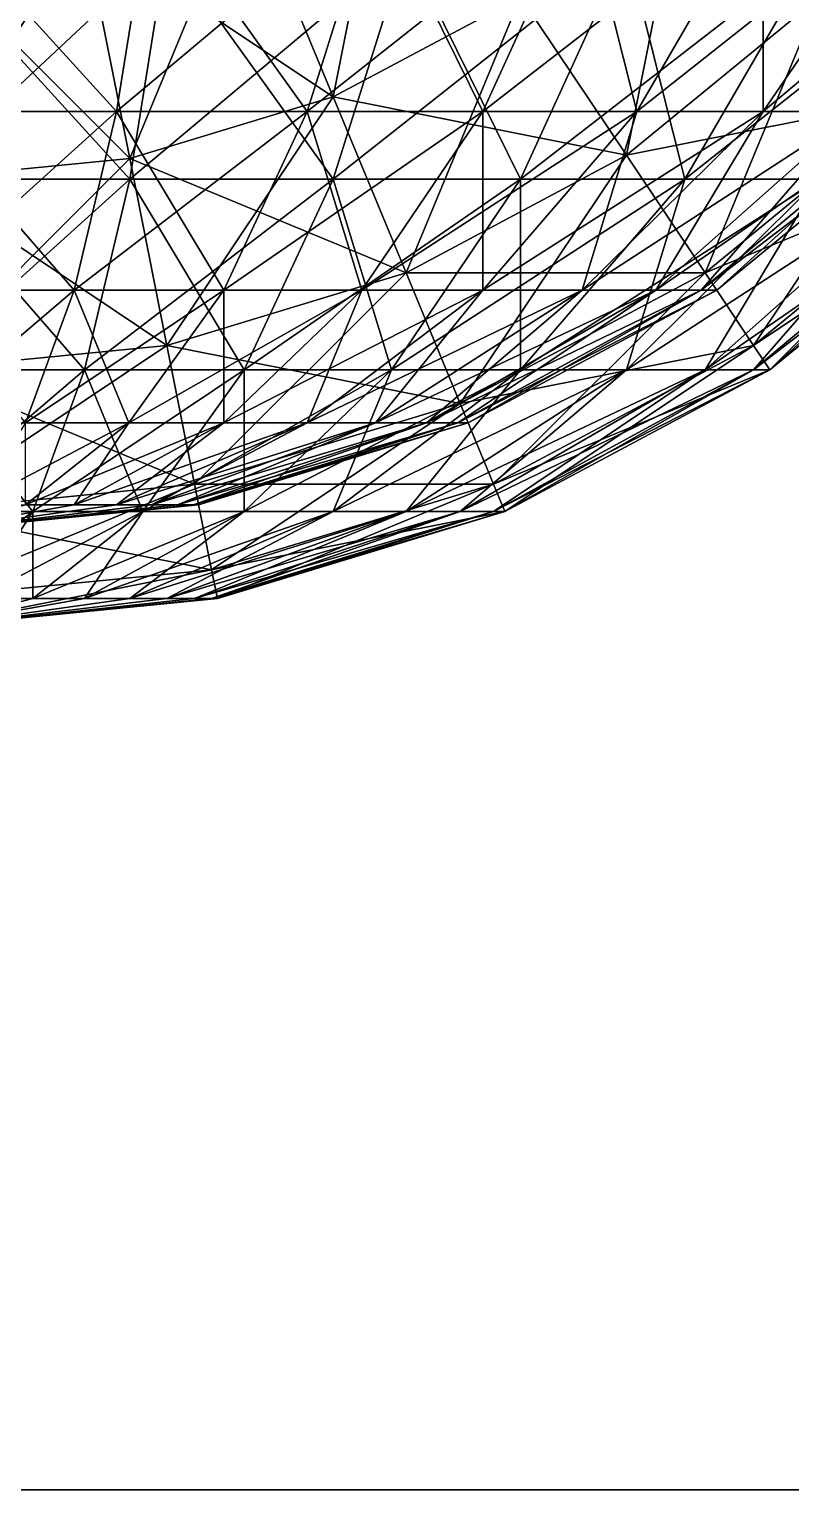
# Model space of a CAD drawing. Header units: millimetres. Extents: x -510 to 550, y -577 to 577.
# Drawn here: x 431.16 to 439.11, y 255 to 270.25 of the extents above; entities that cross this region are included whole.
import ezdxf

# ---------------------------------------------------------------- set-up
doc = ezdxf.new("R2010")
doc.units = ezdxf.units.MM
for name, color, linetype, true_color in [('bogie_left_visual_1', 7, 'Continuous', 0x5c6b75), ('structure_left_front_bridge', 7, 'Continuous', 0x5c6b75), ('structure_left_front_motor_bracket', 7, 'Continuous', 0x5c6b75), ('structure_left_front_riser', 7, 'Continuous', 0x5c6b75)]:
    doc.layers.add(name, color=color, linetype=linetype, true_color=true_color)

msp = doc.modelspace()

# ---------------------------------------------------------------- linework, layer by layer
at = {"layer": 'bogie_left_visual_1', "true_color": 0x5c6b75}
for points in [[(247.119, 255, -71.925), (447.291, 255, -261.799), (447.291, 305, -261.799)], [(247.119, 255, -71.925), (447.291, 305, -261.799), (247.119, 305, -71.925)], [(412.881, 255, -298.075), (412.881, 305, -298.075), (447.291, 305, -261.799)], [(412.881, 255, -298.075), (447.291, 305, -261.799), (447.291, 255, -261.799)], [(212.709, 255, -108.201), (412.881, 255, -298.075), (447.291, 255, -261.799)], [(212.709, 255, -108.201), (447.291, 255, -261.799), (247.119, 255, -71.925)]]:
    msp.add_3dface(points, dxfattribs=at)
at = {"layer": 'structure_left_front_bridge', "true_color": 0x5c6b75}
for points in [[(432.595, 271.111, -96.952), (430, 271.111, -96.696), (430, 268.686, -98.686)], [(432.595, 271.111, -96.952), (430, 268.686, -98.686), (432.207, 268.686, -98.904)], [(430, 271.111, -123.304), (432.595, 271.111, -123.048), (432.207, 268.686, -121.096)], [(430, 271.111, -123.304), (432.207, 268.686, -121.096), (430, 268.686, -121.314)], [(435.091, 271.111, -97.709), (432.595, 271.111, -96.952), (432.207, 268.686, -98.904)], [(435.091, 271.111, -97.709), (432.207, 268.686, -98.904), (434.33, 268.686, -99.547)], [(432.595, 271.111, -123.048), (434.33, 268.686, -120.453), (432.207, 268.686, -121.096)], [(432.595, 271.111, -123.048), (435.091, 271.111, -122.291), (434.33, 268.686, -120.453)], [(437.391, 271.111, -98.939), (435.091, 271.111, -97.709), (434.33, 268.686, -99.547)], [(437.391, 271.111, -98.939), (434.33, 268.686, -99.547), (436.286, 268.686, -100.593)], [(435.091, 271.111, -122.291), (436.286, 268.686, -119.407), (434.33, 268.686, -120.453)], [(435.091, 271.111, -122.291), (437.391, 271.111, -121.061), (436.286, 268.686, -119.407)], [(439.407, 271.111, -100.593), (437.391, 271.111, -98.939), (436.286, 268.686, -100.593)], [(439.407, 271.111, -100.593), (436.286, 268.686, -100.593), (438, 268.686, -102)], [(437.391, 271.111, -121.061), (438, 268.686, -118), (436.286, 268.686, -119.407)], [(437.391, 271.111, -121.061), (439.407, 271.111, -119.407), (438, 268.686, -118)], [(441.061, 271.111, -102.609), (439.407, 271.111, -100.593), (438, 268.686, -102)], [(441.061, 271.111, -102.609), (438, 268.686, -102), (439.407, 268.686, -103.714)], [(439.407, 271.111, -119.407), (439.407, 268.686, -116.286), (438, 268.686, -118)], [(432.207, 268.686, -98.904), (430, 268.686, -98.686), (430, 266.696, -101.111)], [(432.207, 268.686, -98.904), (430, 266.696, -101.111), (431.734, 266.696, -101.282)], [(430, 268.686, -121.314), (432.207, 268.686, -121.096), (431.734, 266.696, -118.718)], [(430, 268.686, -121.314), (431.734, 266.696, -118.718), (430, 266.696, -118.889)], [(434.33, 268.686, -99.547), (432.207, 268.686, -98.904), (431.734, 266.696, -101.282)], [(434.33, 268.686, -99.547), (431.734, 266.696, -101.282), (433.402, 266.696, -101.788)], [(432.207, 268.686, -121.096), (433.402, 266.696, -118.212), (431.734, 266.696, -118.718)], [(432.207, 268.686, -121.096), (434.33, 268.686, -120.453), (433.402, 266.696, -118.212)], [(436.286, 268.686, -100.593), (434.33, 268.686, -99.547), (433.402, 266.696, -101.788)], [(436.286, 268.686, -100.593), (433.402, 266.696, -101.788), (434.939, 266.696, -102.609)], [(434.33, 268.686, -120.453), (434.939, 266.696, -117.391), (433.402, 266.696, -118.212)], [(434.33, 268.686, -120.453), (436.286, 268.686, -119.407), (434.939, 266.696, -117.391)], [(438, 268.686, -102), (436.286, 268.686, -100.593), (434.939, 266.696, -102.609)], [(438, 268.686, -102), (434.939, 266.696, -102.609), (436.286, 266.696, -103.714)], [(436.286, 268.686, -119.407), (436.286, 266.696, -116.286), (434.939, 266.696, -117.391)], [(439.407, 268.686, -103.714), (438, 268.686, -102), (436.286, 266.696, -103.714)], [(439.407, 268.686, -103.714), (436.286, 266.696, -103.714), (437.391, 266.696, -105.061)], [(436.286, 268.686, -119.407), (438, 268.686, -118), (436.286, 266.696, -116.286)], [(438, 268.686, -118), (437.391, 266.696, -114.939), (436.286, 266.696, -116.286)], [(440.453, 268.686, -105.67), (439.407, 268.686, -103.714), (437.391, 266.696, -105.061)], [(440.453, 268.686, -105.67), (437.391, 266.696, -105.061), (438.212, 266.696, -106.598)], [(438, 268.686, -118), (439.407, 268.686, -116.286), (437.391, 266.696, -114.939)], [(439.407, 268.686, -116.286), (438.212, 266.696, -113.402), (437.391, 266.696, -114.939)], [(441.096, 268.686, -107.793), (440.453, 268.686, -105.67), (438.212, 266.696, -106.598)], [(441.096, 268.686, -107.793), (438.212, 266.696, -106.598), (438.718, 266.696, -108.266)], [(439.407, 268.686, -116.286), (440.453, 268.686, -114.33), (438.212, 266.696, -113.402)], [(440.453, 268.686, -114.33), (438.718, 266.696, -111.734), (438.212, 266.696, -113.402)], [(441.314, 268.686, -110), (441.096, 268.686, -107.793), (438.718, 266.696, -108.266)], [(441.314, 268.686, -110), (438.718, 266.696, -108.266), (438.889, 266.696, -110)], [(440.453, 268.686, -114.33), (441.096, 268.686, -112.207), (438.718, 266.696, -111.734)], [(441.096, 268.686, -112.207), (438.889, 266.696, -110), (438.718, 266.696, -111.734)], [(441.096, 268.686, -112.207), (441.314, 268.686, -110), (438.889, 266.696, -110)], [(431.734, 266.696, -101.282), (430, 266.696, -101.111), (430, 265.218, -103.877)], [(431.734, 266.696, -101.282), (430, 265.218, -103.877), (431.195, 265.218, -103.995)], [(430, 266.696, -118.889), (431.734, 266.696, -118.718), (431.195, 265.218, -116.005)], [(430, 266.696, -118.889), (431.195, 265.218, -116.005), (430, 265.218, -116.123)], [(433.402, 266.696, -101.788), (431.734, 266.696, -101.282), (431.195, 265.218, -103.995)], [(433.402, 266.696, -101.788), (431.195, 265.218, -103.995), (432.343, 265.218, -104.343)], [(431.734, 266.696, -118.718), (432.343, 265.218, -115.657), (431.195, 265.218, -116.005)], [(431.734, 266.696, -118.718), (433.402, 266.696, -118.212), (432.343, 265.218, -115.657)], [(434.939, 266.696, -102.609), (433.402, 266.696, -101.788), (432.343, 265.218, -104.343)], [(434.939, 266.696, -102.609), (432.343, 265.218, -104.343), (433.402, 265.218, -104.909)], [(433.402, 266.696, -118.212), (433.402, 265.218, -115.091), (432.343, 265.218, -115.657)], [(436.286, 266.696, -103.714), (434.939, 266.696, -102.609), (433.402, 265.218, -104.909)], [(436.286, 266.696, -103.714), (433.402, 265.218, -104.909), (434.33, 265.218, -105.67)], [(433.402, 266.696, -118.212), (434.939, 266.696, -117.391), (433.402, 265.218, -115.091)], [(434.939, 266.696, -117.391), (434.33, 265.218, -114.33), (433.402, 265.218, -115.091)], [(437.391, 266.696, -105.061), (436.286, 266.696, -103.714), (434.33, 265.218, -105.67)], [(437.391, 266.696, -105.061), (434.33, 265.218, -105.67), (435.091, 265.218, -106.598)], [(434.939, 266.696, -117.391), (436.286, 266.696, -116.286), (434.33, 265.218, -114.33)], [(436.286, 266.696, -116.286), (435.091, 265.218, -113.402), (434.33, 265.218, -114.33)], [(438.212, 266.696, -106.598), (437.391, 266.696, -105.061), (435.091, 265.218, -106.598)], [(438.212, 266.696, -106.598), (435.091, 265.218, -106.598), (435.657, 265.218, -107.657)], [(436.286, 266.696, -116.286), (437.391, 266.696, -114.939), (435.091, 265.218, -113.402)], [(437.391, 266.696, -114.939), (435.657, 265.218, -112.343), (435.091, 265.218, -113.402)], [(438.718, 266.696, -108.266), (438.212, 266.696, -106.598), (435.657, 265.218, -107.657)], [(438.718, 266.696, -108.266), (435.657, 265.218, -107.657), (436.005, 265.218, -108.805)], [(437.391, 266.696, -114.939), (438.212, 266.696, -113.402), (435.657, 265.218, -112.343)], [(438.212, 266.696, -113.402), (436.005, 265.218, -111.195), (435.657, 265.218, -112.343)], [(438.889, 266.696, -110), (438.718, 266.696, -108.266), (436.005, 265.218, -108.805)], [(438.889, 266.696, -110), (436.005, 265.218, -108.805), (436.123, 265.218, -110)], [(438.212, 266.696, -113.402), (438.718, 266.696, -111.734), (436.005, 265.218, -111.195)], [(438.718, 266.696, -111.734), (436.123, 265.218, -110), (436.005, 265.218, -111.195)], [(438.718, 266.696, -111.734), (438.889, 266.696, -110), (436.123, 265.218, -110)], [(431.195, 265.218, -103.995), (430, 265.218, -103.877), (430, 264.307, -106.879)], [(431.195, 265.218, -103.995), (430, 264.307, -106.879), (430.609, 264.307, -106.939)], [(430, 265.218, -116.123), (431.195, 265.218, -116.005), (430.609, 264.307, -113.061)], [(432.343, 265.218, -104.343), (431.195, 265.218, -103.995), (430.609, 264.307, -106.939)], [(432.343, 265.218, -104.343), (430.609, 264.307, -106.939), (431.195, 264.307, -107.116)], [(431.195, 265.218, -116.005), (431.195, 264.307, -112.884), (430.609, 264.307, -113.061)], [(433.402, 265.218, -104.909), (432.343, 265.218, -104.343), (431.195, 264.307, -107.116)], [(433.402, 265.218, -104.909), (431.195, 264.307, -107.116), (431.734, 264.307, -107.405)], [(431.195, 265.218, -116.005), (432.343, 265.218, -115.657), (431.195, 264.307, -112.884)], [(432.343, 265.218, -115.657), (431.734, 264.307, -112.595), (431.195, 264.307, -112.884)], [(434.33, 265.218, -105.67), (433.402, 265.218, -104.909), (431.734, 264.307, -107.405)], [(434.33, 265.218, -105.67), (431.734, 264.307, -107.405), (432.207, 264.307, -107.793)], [(432.343, 265.218, -115.657), (433.402, 265.218, -115.091), (431.734, 264.307, -112.595)], [(433.402, 265.218, -115.091), (432.207, 264.307, -112.207), (431.734, 264.307, -112.595)], [(435.091, 265.218, -106.598), (434.33, 265.218, -105.67), (432.207, 264.307, -107.793)], [(435.091, 265.218, -106.598), (432.207, 264.307, -107.793), (432.595, 264.307, -108.266)], [(433.402, 265.218, -115.091), (434.33, 265.218, -114.33), (432.207, 264.307, -112.207)], [(434.33, 265.218, -114.33), (432.595, 264.307, -111.734), (432.207, 264.307, -112.207)], [(435.657, 265.218, -107.657), (435.091, 265.218, -106.598), (432.595, 264.307, -108.266)], [(435.657, 265.218, -107.657), (432.595, 264.307, -108.266), (432.884, 264.307, -108.805)], [(434.33, 265.218, -114.33), (435.091, 265.218, -113.402), (432.595, 264.307, -111.734)], [(435.091, 265.218, -113.402), (432.884, 264.307, -111.195), (432.595, 264.307, -111.734)], [(436.005, 265.218, -108.805), (435.657, 265.218, -107.657), (432.884, 264.307, -108.805)], [(436.005, 265.218, -108.805), (432.884, 264.307, -108.805), (433.061, 264.307, -109.391)], [(435.091, 265.218, -113.402), (435.657, 265.218, -112.343), (432.884, 264.307, -111.195)], [(435.657, 265.218, -112.343), (433.061, 264.307, -110.609), (432.884, 264.307, -111.195)], [(436.123, 265.218, -110), (436.005, 265.218, -108.805), (433.061, 264.307, -109.391)], [(436.123, 265.218, -110), (433.061, 264.307, -109.391), (433.121, 264.307, -110)], [(435.657, 265.218, -112.343), (436.005, 265.218, -111.195), (433.061, 264.307, -110.609)], [(436.005, 265.218, -111.195), (433.121, 264.307, -110), (433.061, 264.307, -110.609)], [(436.005, 265.218, -111.195), (436.123, 265.218, -110), (433.121, 264.307, -110)], [(433.121, 264.307, -110), (433.061, 264.307, -109.391), (430, 264, -110)], [(433.061, 264.307, -109.391), (432.884, 264.307, -108.805), (430, 264, -110)], [(432.884, 264.307, -108.805), (432.595, 264.307, -108.266), (430, 264, -110)], [(432.595, 264.307, -108.266), (432.207, 264.307, -107.793), (430, 264, -110)], [(432.207, 264.307, -107.793), (431.734, 264.307, -107.405), (430, 264, -110)], [(431.734, 264.307, -107.405), (431.195, 264.307, -107.116), (430, 264, -110)], [(431.195, 264.307, -107.116), (430.609, 264.307, -106.939), (430, 264, -110)], [(430.609, 264.307, -113.061), (431.195, 264.307, -112.884), (430, 264, -110)], [(431.195, 264.307, -112.884), (431.734, 264.307, -112.595), (430, 264, -110)], [(431.734, 264.307, -112.595), (432.207, 264.307, -112.207), (430, 264, -110)], [(432.207, 264.307, -112.207), (432.595, 264.307, -111.734), (430, 264, -110)], [(432.595, 264.307, -111.734), (432.884, 264.307, -111.195), (430, 264, -110)], [(432.884, 264.307, -111.195), (433.061, 264.307, -110.609), (430, 264, -110)], [(433.061, 264.307, -110.609), (433.121, 264.307, -110), (430, 264, -110)]]:
    msp.add_3dface(points, dxfattribs=at)
at = {"layer": 'structure_left_front_motor_bracket', "true_color": 0x5c6b75}
for points in [[(432.433, 271.666, -267.768), (430, 271.666, -267.528), (430, 269.393, -269.393)], [(432.433, 271.666, -267.768), (430, 269.393, -269.393), (432.069, 269.393, -269.597)], [(430, 271.666, -292.472), (432.433, 271.666, -292.232), (432.069, 269.393, -290.403)], [(430, 271.666, -292.472), (432.069, 269.393, -290.403), (430, 269.393, -290.607)], [(434.773, 271.666, -268.477), (432.433, 271.666, -267.768), (432.069, 269.393, -269.597)], [(434.773, 271.666, -268.477), (432.069, 269.393, -269.597), (434.059, 269.393, -270.201)], [(432.433, 271.666, -292.232), (434.059, 269.393, -289.799), (432.069, 269.393, -290.403)], [(432.433, 271.666, -292.232), (434.773, 271.666, -291.523), (434.059, 269.393, -289.799)], [(436.929, 271.666, -269.63), (434.773, 271.666, -268.477), (434.059, 269.393, -270.201)], [(436.929, 271.666, -269.63), (434.059, 269.393, -270.201), (435.893, 269.393, -271.181)], [(434.773, 271.666, -291.523), (435.893, 269.393, -288.819), (434.059, 269.393, -289.799)], [(434.773, 271.666, -291.523), (436.929, 271.666, -290.37), (435.893, 269.393, -288.819)], [(438.819, 271.666, -271.181), (436.929, 271.666, -269.63), (435.893, 269.393, -271.181)], [(438.819, 271.666, -271.181), (435.893, 269.393, -271.181), (437.5, 269.393, -272.5)], [(436.929, 271.666, -290.37), (437.5, 269.393, -287.5), (435.893, 269.393, -288.819)], [(436.929, 271.666, -290.37), (438.819, 271.666, -288.819), (437.5, 269.393, -287.5)], [(440.37, 271.666, -273.071), (438.819, 271.666, -271.181), (437.5, 269.393, -272.5)], [(440.37, 271.666, -273.071), (437.5, 269.393, -272.5), (438.819, 269.393, -274.107)], [(438.819, 271.666, -288.819), (438.819, 269.393, -285.893), (437.5, 269.393, -287.5)], [(441.523, 271.666, -275.227), (440.37, 271.666, -273.071), (438.819, 269.393, -274.107)], [(441.523, 271.666, -275.227), (438.819, 269.393, -274.107), (439.799, 269.393, -275.941)], [(438.819, 271.666, -288.819), (440.37, 271.666, -286.929), (438.819, 269.393, -285.893)], [(440.37, 271.666, -286.929), (439.799, 269.393, -284.059), (438.819, 269.393, -285.893)], [(432.069, 269.393, -269.597), (430, 269.393, -269.393), (430, 267.528, -271.666)], [(432.069, 269.393, -269.597), (430, 267.528, -271.666), (431.626, 267.528, -271.827)], [(430, 269.393, -290.607), (432.069, 269.393, -290.403), (431.626, 267.528, -288.173)], [(430, 269.393, -290.607), (431.626, 267.528, -288.173), (430, 267.528, -288.334)], [(434.059, 269.393, -270.201), (432.069, 269.393, -269.597), (431.626, 267.528, -271.827)], [(434.059, 269.393, -270.201), (431.626, 267.528, -271.827), (433.189, 267.528, -272.301)], [(432.069, 269.393, -290.403), (433.189, 267.528, -287.699), (431.626, 267.528, -288.173)], [(432.069, 269.393, -290.403), (434.059, 269.393, -289.799), (433.189, 267.528, -287.699)], [(435.893, 269.393, -271.181), (434.059, 269.393, -270.201), (433.189, 267.528, -272.301)], [(435.893, 269.393, -271.181), (433.189, 267.528, -272.301), (434.63, 267.528, -273.071)], [(434.059, 269.393, -289.799), (434.63, 267.528, -286.929), (433.189, 267.528, -287.699)], [(434.059, 269.393, -289.799), (435.893, 269.393, -288.819), (434.63, 267.528, -286.929)], [(437.5, 269.393, -272.5), (435.893, 269.393, -271.181), (434.63, 267.528, -273.071)], [(437.5, 269.393, -272.5), (434.63, 267.528, -273.071), (435.893, 267.528, -274.107)], [(435.893, 269.393, -288.819), (435.893, 267.528, -285.893), (434.63, 267.528, -286.929)], [(438.819, 269.393, -274.107), (437.5, 269.393, -272.5), (435.893, 267.528, -274.107)], [(438.819, 269.393, -274.107), (435.893, 267.528, -274.107), (436.929, 267.528, -275.37)], [(435.893, 269.393, -288.819), (437.5, 269.393, -287.5), (435.893, 267.528, -285.893)], [(437.5, 269.393, -287.5), (436.929, 267.528, -284.63), (435.893, 267.528, -285.893)], [(439.799, 269.393, -275.941), (438.819, 269.393, -274.107), (436.929, 267.528, -275.37)], [(439.799, 269.393, -275.941), (436.929, 267.528, -275.37), (437.699, 267.528, -276.811)], [(437.5, 269.393, -287.5), (438.819, 269.393, -285.893), (436.929, 267.528, -284.63)], [(438.819, 269.393, -285.893), (437.699, 267.528, -283.189), (436.929, 267.528, -284.63)], [(440.403, 269.393, -277.931), (439.799, 269.393, -275.941), (437.699, 267.528, -276.811)], [(440.403, 269.393, -277.931), (437.699, 267.528, -276.811), (438.173, 267.528, -278.374)], [(438.819, 269.393, -285.893), (439.799, 269.393, -284.059), (437.699, 267.528, -283.189)], [(439.799, 269.393, -284.059), (438.173, 267.528, -281.626), (437.699, 267.528, -283.189)], [(440.607, 269.393, -280), (440.403, 269.393, -277.931), (438.173, 267.528, -278.374)], [(440.607, 269.393, -280), (438.173, 267.528, -278.374), (438.334, 267.528, -280)], [(439.799, 269.393, -284.059), (440.403, 269.393, -282.069), (438.173, 267.528, -281.626)], [(440.403, 269.393, -282.069), (438.334, 267.528, -280), (438.173, 267.528, -281.626)], [(440.403, 269.393, -282.069), (440.607, 269.393, -280), (438.334, 267.528, -280)], [(431.626, 267.528, -271.827), (430, 267.528, -271.666), (430, 266.142, -274.26)], [(431.626, 267.528, -271.827), (430, 266.142, -274.26), (431.12, 266.142, -274.37)], [(430, 267.528, -288.334), (431.626, 267.528, -288.173), (431.12, 266.142, -285.63)], [(433.189, 267.528, -272.301), (431.626, 267.528, -271.827), (431.12, 266.142, -274.37)], [(433.189, 267.528, -272.301), (431.12, 266.142, -274.37), (432.197, 266.142, -274.697)], [(431.626, 267.528, -288.173), (432.197, 266.142, -285.303), (431.12, 266.142, -285.63)], [(431.626, 267.528, -288.173), (433.189, 267.528, -287.699), (432.197, 266.142, -285.303)], [(434.63, 267.528, -273.071), (433.189, 267.528, -272.301), (432.197, 266.142, -274.697)], [(434.63, 267.528, -273.071), (432.197, 266.142, -274.697), (433.189, 266.142, -275.227)], [(433.189, 267.528, -287.699), (433.189, 266.142, -284.773), (432.197, 266.142, -285.303)], [(435.893, 267.528, -274.107), (434.63, 267.528, -273.071), (433.189, 266.142, -275.227)], [(435.893, 267.528, -274.107), (433.189, 266.142, -275.227), (434.059, 266.142, -275.941)], [(433.189, 267.528, -287.699), (434.63, 267.528, -286.929), (433.189, 266.142, -284.773)], [(434.63, 267.528, -286.929), (434.059, 266.142, -284.059), (433.189, 266.142, -284.773)], [(436.929, 267.528, -275.37), (435.893, 267.528, -274.107), (434.059, 266.142, -275.941)], [(436.929, 267.528, -275.37), (434.059, 266.142, -275.941), (434.773, 266.142, -276.811)], [(434.63, 267.528, -286.929), (435.893, 267.528, -285.893), (434.059, 266.142, -284.059)], [(435.893, 267.528, -285.893), (434.773, 266.142, -283.189), (434.059, 266.142, -284.059)], [(437.699, 267.528, -276.811), (436.929, 267.528, -275.37), (434.773, 266.142, -276.811)], [(437.699, 267.528, -276.811), (434.773, 266.142, -276.811), (435.303, 266.142, -277.803)], [(435.893, 267.528, -285.893), (436.929, 267.528, -284.63), (434.773, 266.142, -283.189)], [(436.929, 267.528, -284.63), (435.303, 266.142, -282.197), (434.773, 266.142, -283.189)], [(438.173, 267.528, -278.374), (437.699, 267.528, -276.811), (435.303, 266.142, -277.803)], [(438.173, 267.528, -278.374), (435.303, 266.142, -277.803), (435.63, 266.142, -278.88)], [(436.929, 267.528, -284.63), (437.699, 267.528, -283.189), (435.303, 266.142, -282.197)], [(437.699, 267.528, -283.189), (435.63, 266.142, -281.12), (435.303, 266.142, -282.197)], [(438.334, 267.528, -280), (438.173, 267.528, -278.374), (435.63, 266.142, -278.88)], [(438.334, 267.528, -280), (435.63, 266.142, -278.88), (435.74, 266.142, -280)], [(437.699, 267.528, -283.189), (438.173, 267.528, -281.626), (435.63, 266.142, -281.12)], [(438.173, 267.528, -281.626), (435.74, 266.142, -280), (435.63, 266.142, -281.12)], [(438.173, 267.528, -281.626), (438.334, 267.528, -280), (435.74, 266.142, -280)], [(432.197, 266.142, -274.697), (431.12, 266.142, -274.37), (430.571, 265.288, -277.13)], [(432.197, 266.142, -274.697), (430.571, 265.288, -277.13), (431.12, 265.288, -277.296)], [(433.189, 266.142, -275.227), (432.197, 266.142, -274.697), (431.12, 265.288, -277.296)], [(433.189, 266.142, -275.227), (431.12, 265.288, -277.296), (431.626, 265.288, -277.567)], [(431.12, 266.142, -285.63), (432.197, 266.142, -285.303), (431.12, 265.288, -282.704)], [(432.197, 266.142, -285.303), (431.626, 265.288, -282.433), (431.12, 265.288, -282.704)], [(434.059, 266.142, -275.941), (433.189, 266.142, -275.227), (431.626, 265.288, -277.567)], [(434.059, 266.142, -275.941), (431.626, 265.288, -277.567), (432.069, 265.288, -277.931)], [(432.197, 266.142, -285.303), (433.189, 266.142, -284.773), (431.626, 265.288, -282.433)], [(433.189, 266.142, -284.773), (432.069, 265.288, -282.069), (431.626, 265.288, -282.433)], [(434.773, 266.142, -276.811), (434.059, 266.142, -275.941), (432.069, 265.288, -277.931)], [(434.773, 266.142, -276.811), (432.069, 265.288, -277.931), (432.433, 265.288, -278.374)], [(433.189, 266.142, -284.773), (434.059, 266.142, -284.059), (432.069, 265.288, -282.069)], [(434.059, 266.142, -284.059), (432.433, 265.288, -281.626), (432.069, 265.288, -282.069)], [(435.303, 266.142, -277.803), (434.773, 266.142, -276.811), (432.433, 265.288, -278.374)], [(435.303, 266.142, -277.803), (432.433, 265.288, -278.374), (432.704, 265.288, -278.88)], [(434.059, 266.142, -284.059), (434.773, 266.142, -283.189), (432.433, 265.288, -281.626)], [(434.773, 266.142, -283.189), (432.704, 265.288, -281.12), (432.433, 265.288, -281.626)], [(435.63, 266.142, -278.88), (435.303, 266.142, -277.803), (432.704, 265.288, -278.88)], [(435.63, 266.142, -278.88), (432.704, 265.288, -278.88), (432.87, 265.288, -279.429)], [(434.773, 266.142, -283.189), (435.303, 266.142, -282.197), (432.704, 265.288, -281.12)], [(435.303, 266.142, -282.197), (432.87, 265.288, -280.571), (432.704, 265.288, -281.12)], [(435.74, 266.142, -280), (435.63, 266.142, -278.88), (432.87, 265.288, -279.429)], [(435.74, 266.142, -280), (432.87, 265.288, -279.429), (432.926, 265.288, -280)], [(435.303, 266.142, -282.197), (435.63, 266.142, -281.12), (432.87, 265.288, -280.571)], [(435.63, 266.142, -281.12), (432.926, 265.288, -280), (432.87, 265.288, -280.571)], [(435.63, 266.142, -281.12), (435.74, 266.142, -280), (432.926, 265.288, -280)], [(432.926, 265.288, -280), (432.87, 265.288, -279.429), (430, 265, -280)], [(432.87, 265.288, -279.429), (432.704, 265.288, -278.88), (430, 265, -280)], [(432.704, 265.288, -278.88), (432.433, 265.288, -278.374), (430, 265, -280)], [(432.433, 265.288, -278.374), (432.069, 265.288, -277.931), (430, 265, -280)], [(432.069, 265.288, -277.931), (431.626, 265.288, -277.567), (430, 265, -280)], [(431.626, 265.288, -277.567), (431.12, 265.288, -277.296), (430, 265, -280)], [(431.12, 265.288, -282.704), (431.626, 265.288, -282.433), (430, 265, -280)], [(431.626, 265.288, -282.433), (432.069, 265.288, -282.069), (430, 265, -280)], [(432.069, 265.288, -282.069), (432.433, 265.288, -281.626), (430, 265, -280)], [(432.433, 265.288, -281.626), (432.704, 265.288, -281.12), (430, 265, -280)], [(432.704, 265.288, -281.12), (432.87, 265.288, -280.571), (430, 265, -280)], [(432.87, 265.288, -280.571), (432.926, 265.288, -280), (430, 265, -280)]]:
    msp.add_3dface(points, dxfattribs=at)
at = {"layer": 'structure_left_front_riser', "true_color": 0x5c6b75}
for points in [[(434.939, 272.609, -96.696), (433.402, 271.788, -96.696), (434.33, 269.547, -98.686)], [(434.939, 272.609, -96.696), (434.33, 269.547, -98.686), (436.286, 270.593, -98.686)], [(438, 272, -98.686), (436.286, 270.593, -98.686), (437.391, 268.939, -101.111)], [(438, 272, -98.686), (437.391, 268.939, -101.111), (439.407, 270.593, -101.111)], [(433.402, 271.788, -96.696), (431.734, 271.282, -96.696), (432.207, 268.904, -98.686)], [(434.33, 269.547, -276.314), (431.734, 271.282, -278.304), (433.402, 271.788, -278.304)], [(433.402, 271.788, -96.696), (432.207, 268.904, -98.686), (434.33, 269.547, -98.686)], [(436.286, 270.593, -276.314), (434.33, 269.547, -276.314), (433.402, 271.788, -278.304)], [(431.734, 271.282, -96.696), (430, 271.111, -96.696), (430, 268.686, -98.686)], [(431.734, 271.282, -96.696), (430, 268.686, -98.686), (432.207, 268.904, -98.686)], [(432.207, 268.904, -276.314), (430, 271.111, -278.304), (431.734, 271.282, -278.304)], [(434.33, 269.547, -276.314), (432.207, 268.904, -276.314), (431.734, 271.282, -278.304)], [(432.207, 268.904, -276.314), (430, 268.686, -276.314), (430, 271.111, -278.304)], [(436.286, 270.593, -98.686), (434.33, 269.547, -98.686), (435.091, 267.709, -101.111)], [(437.391, 268.939, -273.889), (434.33, 269.547, -276.314), (436.286, 270.593, -276.314)], [(436.286, 270.593, -98.686), (435.091, 267.709, -101.111), (437.391, 268.939, -101.111)], [(439.407, 270.593, -273.889), (437.391, 268.939, -273.889), (436.286, 270.593, -276.314)], [(439.407, 270.593, -101.111), (437.391, 268.939, -101.111), (438.212, 267.709, -103.877)], [(440.453, 269.547, -271.123), (437.391, 268.939, -273.889), (439.407, 270.593, -273.889)], [(439.407, 270.593, -101.111), (438.212, 267.709, -103.877), (440.453, 269.547, -103.877)], [(434.33, 269.547, -98.686), (432.207, 268.904, -98.686), (432.595, 266.952, -101.111)], [(435.091, 267.709, -273.889), (432.207, 268.904, -276.314), (434.33, 269.547, -276.314)], [(434.33, 269.547, -98.686), (432.595, 266.952, -101.111), (435.091, 267.709, -101.111)], [(437.391, 268.939, -273.889), (435.091, 267.709, -273.889), (434.33, 269.547, -276.314)], [(440.453, 269.547, -271.123), (438.212, 267.709, -271.123), (437.391, 268.939, -273.889)], [(440.453, 269.547, -103.877), (438.212, 267.709, -103.877), (438.718, 266.952, -106.879)], [(441.096, 268.904, -268.121), (438.212, 267.709, -271.123), (440.453, 269.547, -271.123)], [(440.453, 269.547, -103.877), (438.718, 266.952, -106.879), (441.096, 268.904, -106.879)], [(437.391, 268.939, -101.111), (435.091, 267.709, -101.111), (435.657, 266.343, -103.877)], [(438.212, 267.709, -271.123), (435.091, 267.709, -273.889), (437.391, 268.939, -273.889)], [(437.391, 268.939, -101.111), (435.657, 266.343, -103.877), (438.212, 267.709, -103.877)], [(432.207, 268.904, -98.686), (430, 268.686, -98.686), (430, 266.696, -101.111)], [(432.207, 268.904, -98.686), (430, 266.696, -101.111), (432.595, 266.952, -101.111)], [(432.595, 266.952, -273.889), (430, 268.686, -276.314), (432.207, 268.904, -276.314)], [(435.091, 267.709, -273.889), (432.595, 266.952, -273.889), (432.207, 268.904, -276.314)], [(441.096, 268.904, -268.121), (438.718, 266.952, -268.121), (438.212, 267.709, -271.123)], [(441.096, 268.904, -106.879), (438.718, 266.952, -106.879), (438.889, 266.696, -110)], [(441.314, 268.686, -265), (438.718, 266.952, -268.121), (441.096, 268.904, -268.121)], [(441.096, 268.904, -106.879), (438.889, 266.696, -110), (441.314, 268.686, -110)], [(432.595, 266.952, -273.889), (430, 266.696, -273.889), (430, 268.686, -276.314)], [(441.314, 268.686, -265), (438.889, 266.696, -265), (438.718, 266.952, -268.121)], [(441.314, 268.686, -110), (438.889, 266.696, -110), (438.889, 266.696, -265)], [(441.314, 268.686, -110), (438.889, 266.696, -265), (441.314, 268.686, -265)], [(435.091, 267.709, -101.111), (432.595, 266.952, -101.111), (432.884, 265.502, -103.877)], [(435.657, 266.343, -271.123), (432.595, 266.952, -273.889), (435.091, 267.709, -273.889)], [(435.091, 267.709, -101.111), (432.884, 265.502, -103.877), (435.657, 266.343, -103.877)], [(438.212, 267.709, -271.123), (435.657, 266.343, -271.123), (435.091, 267.709, -273.889)], [(438.212, 267.709, -103.877), (435.657, 266.343, -103.877), (436.005, 265.502, -106.879)], [(438.718, 266.952, -268.121), (435.657, 266.343, -271.123), (438.212, 267.709, -271.123)], [(438.212, 267.709, -103.877), (436.005, 265.502, -106.879), (438.718, 266.952, -106.879)], [(432.595, 266.952, -101.111), (430, 266.696, -101.111), (430, 265.218, -103.877)], [(432.595, 266.952, -101.111), (430, 265.218, -103.877), (432.884, 265.502, -103.877)], [(432.884, 265.502, -271.123), (430, 266.696, -273.889), (432.595, 266.952, -273.889)], [(435.657, 266.343, -271.123), (432.884, 265.502, -271.123), (432.595, 266.952, -273.889)], [(438.718, 266.952, -268.121), (436.005, 265.502, -268.121), (435.657, 266.343, -271.123)], [(438.718, 266.952, -106.879), (436.005, 265.502, -106.879), (436.123, 265.218, -110)], [(438.889, 266.696, -265), (436.005, 265.502, -268.121), (438.718, 266.952, -268.121)], [(438.718, 266.952, -106.879), (436.123, 265.218, -110), (438.889, 266.696, -110)], [(432.884, 265.502, -271.123), (430, 265.218, -271.123), (430, 266.696, -273.889)], [(438.889, 266.696, -265), (436.123, 265.218, -265), (436.005, 265.502, -268.121)], [(438.889, 266.696, -110), (436.123, 265.218, -110), (436.123, 265.218, -265)], [(438.889, 266.696, -110), (436.123, 265.218, -265), (438.889, 266.696, -265)], [(435.657, 266.343, -103.877), (432.884, 265.502, -103.877), (433.061, 264.609, -106.879)], [(436.005, 265.502, -268.121), (432.884, 265.502, -271.123), (435.657, 266.343, -271.123)], [(435.657, 266.343, -103.877), (433.061, 264.609, -106.879), (436.005, 265.502, -106.879)], [(432.884, 265.502, -103.877), (430, 265.218, -103.877), (430, 264.307, -106.879)], [(432.884, 265.502, -103.877), (430, 264.307, -106.879), (433.061, 264.609, -106.879)], [(433.061, 264.609, -268.121), (430, 265.218, -271.123), (432.884, 265.502, -271.123)], [(436.005, 265.502, -268.121), (433.061, 264.609, -268.121), (432.884, 265.502, -271.123)], [(436.005, 265.502, -106.879), (433.061, 264.609, -106.879), (433.121, 264.307, -110)], [(436.123, 265.218, -265), (433.061, 264.609, -268.121), (436.005, 265.502, -268.121)], [(436.005, 265.502, -106.879), (433.121, 264.307, -110), (436.123, 265.218, -110)], [(433.061, 264.609, -268.121), (430, 264.307, -268.121), (430, 265.218, -271.123)], [(436.123, 265.218, -265), (433.121, 264.307, -265), (433.061, 264.609, -268.121)], [(436.123, 265.218, -110), (433.121, 264.307, -110), (433.121, 264.307, -265)], [(436.123, 265.218, -110), (433.121, 264.307, -265), (436.123, 265.218, -265)], [(433.061, 264.609, -106.879), (430, 264.307, -106.879), (430, 264, -110)], [(433.061, 264.609, -106.879), (430, 264, -110), (433.121, 264.307, -110)], [(433.121, 264.307, -265), (430, 264.307, -268.121), (433.061, 264.609, -268.121)], [(433.121, 264.307, -110), (430, 264, -110), (430, 264, -265)], [(433.121, 264.307, -110), (430, 264, -265), (433.121, 264.307, -265)], [(433.121, 264.307, -265), (430, 264, -265), (430, 264.307, -268.121)]]:
    msp.add_3dface(points, dxfattribs=at)

doc.saveas('drawing.dxf')
